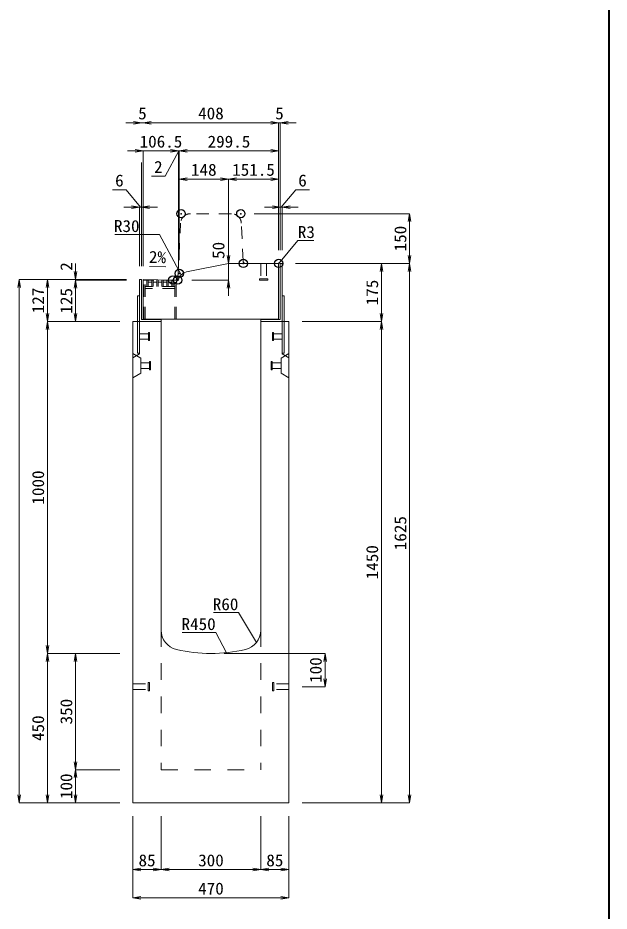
# Model space of a CAD drawing. Units: millimetres at full size. Extents: x -1809 to 57027, y -20349 to 17321.
# Drawn here: x 22818 to 24600, y -15422 to -12731 of the extents above; entities that cross this region are included whole.
import ezdxf
from ezdxf.enums import TextEntityAlignment as Align

# ---------------------------------------------------------------- set-up
doc = ezdxf.new("R2010")
doc.units = ezdxf.units.MM
doc.header["$LTSCALE"] = 50
doc.header["$PDMODE"] = 32
doc.header["$PDSIZE"] = 25
doc.linetypes.add('USER1', pattern=[2, 1, -1])
doc.linetypes.add('USER2', pattern=[1.35, 0.75, -0.6])
for name, color, linetype, lineweight in [('インサート', 3, 'USER2', 9), ('グレーチング', 7, 'USER2', 5), ('受枠', 3, 'Continuous', 5), ('図枠', 7, 'Continuous', 5), ('寸法線', 7, 'Continuous', 13), ('引出線', 4, 'Continuous', 13), ('本体', 2, 'Continuous', 13)]:
    doc.layers.add(name, color=color, linetype=linetype, lineweight=lineweight)
doc.layers.add('作業エリア', color=11, linetype='Continuous')
doc.styles.add('ＭＳ 明朝', font='')
doc.styles.get('ＭＳ 明朝').set_extended_font_data('MS Mincho')

# ---------------------------------------------------------------- blocks, each defined once
blk = doc.blocks.new('open_arrow')
at = {"color": 0, "linetype": 'Continuous', "lineweight": -2}
blk.add_lwpolyline([(7.5, 1.25), (0, 0), (7.5, -1.25)], dxfattribs=at)

msp = doc.modelspace()

# ---------------------------------------------------------------- linework, layer by layer
at = {"layer": 'インサート'}
for p, q in [((23550.5, -13471.05), (23550.5, -13517.05)), ((23550.5, -13471.05), (23567.5, -13471.05)), ((23567.5, -13471.05), (23567.5, -13517.05)), ((23546.5, -13521.05), (23546.5, -13517.05)), ((23546.5, -13517.05), (23571.5, -13517.05)), ((23546.5, -13521.05), (23571.5, -13521.05)), ((23571.5, -13517.05), (23571.5, -13521.05)), ((23185, -13682.55), (23212, -13682.55)), ((23185, -13682.55), (23185, -13699.55)), ((23215, -13678.55), (23212, -13678.55)), ((23212, -13678.55), (23212, -13703.55)), ((23215, -13703.55), (23215, -13678.55)), ((23585, -13678.55), (23588, -13678.55)), ((23585, -13703.55), (23585, -13678.55)), ((23588, -13678.55), (23588, -13703.55)), ((23615, -13682.55), (23588, -13682.55)), ((23615, -13682.55), (23615, -13699.55)), ((23185, -13699.55), (23212, -13699.55)), ((23212, -13703.55), (23215, -13703.55)), ((23588, -13703.55), (23585, -13703.55)), ((23615, -13699.55), (23588, -13699.55)), ((23188.2, -13770.55), (23215.2, -13770.55)), ((23188.2, -13770.55), (23188.2, -13787.55)), ((23218.2, -13766.55), (23215.2, -13766.55)), ((23215.2, -13766.55), (23215.2, -13791.55)), ((23218.2, -13791.55), (23218.2, -13766.55)), ((23581.8, -13766.55), (23584.8, -13766.55)), ((23581.8, -13791.55), (23581.8, -13766.55)), ((23584.8, -13766.55), (23584.8, -13791.55)), ((23611.8, -13770.55), (23584.8, -13770.55)), ((23611.8, -13770.55), (23611.8, -13787.55)), ((23188.2, -13787.55), (23215.2, -13787.55)), ((23215.2, -13791.55), (23218.2, -13791.55)), ((23584.8, -13791.55), (23581.8, -13791.55)), ((23611.8, -13787.55), (23584.8, -13787.55)), ((23165, -14737.55), (23211, -14737.55)), ((23165, -14754.55), (23165, -14737.55)), ((23211, -14758.55), (23211, -14733.55)), ((23211, -14733.55), (23215, -14733.55)), ((23215, -14758.55), (23215, -14733.55)), ((23585, -14733.55), (23589, -14733.55)), ((23585, -14733.55), (23585, -14758.55)), ((23589, -14733.55), (23589, -14758.55)), ((23635, -14737.55), (23589, -14737.55)), ((23635, -14737.55), (23635, -14754.55)), ((23165, -14754.55), (23211, -14754.55)), ((23215, -14758.55), (23211, -14758.55)), ((23589, -14758.55), (23585, -14758.55)), ((23635, -14754.55), (23589, -14754.55))]:
    msp.add_line(p, q, dxfattribs=at)
at = {"layer": 'グレーチング'}
for p, q in [((23197.5, -13639.05), (23197.5, -13521.05)), ((23295.5, -13521.05), (23197.5, -13521.05)), ((23202, -13639.05), (23202, -13521.05)), ((23206.5, -13540.05), (23206.5, -13521.05)), ((23211, -13540.05), (23211, -13521.05)), ((23221.6, -13527.05), (23211, -13527.05)), ((23221.6, -13540.05), (23221.6, -13521.05)), ((23226.1, -13540.05), (23226.1, -13521.05)), ((23236.7, -13527.05), (23226.1, -13527.05)), ((23236.7, -13540.05), (23236.7, -13521.05)), ((23241.2, -13540.05), (23241.2, -13521.05)), ((23251.8, -13527.05), (23241.2, -13527.05)), ((23251.8, -13540.05), (23251.8, -13521.05)), ((23256.3, -13540.05), (23256.3, -13521.05)), ((23266.9, -13527.05), (23256.3, -13527.05)), ((23266.9, -13540.05), (23266.9, -13521.05)), ((23271.4, -13540.05), (23271.4, -13521.05)), ((23282, -13527.05), (23271.4, -13527.05)), ((23282, -13540.05), (23282, -13521.05)), ((23286.5, -13540.05), (23286.5, -13521.05)), ((23291, -13639.05), (23291, -13521.05)), ((23295.5, -13639.05), (23295.5, -13521.05)), ((23291, -13540.05), (23202, -13540.05)), ((23291, -13546.05), (23202, -13546.05))]:
    msp.add_line(p, q, dxfattribs=at)
at = {"layer": '作業エリア'}
for p in [(23310, -13321.05), (23490, -13321.05), (23497.5, -13471.05), (23604, -13471.05), (23285, -13521.05), (23300, -13521.05), (23304.5, -13501.05)]:
    msp.add_point(p, dxfattribs=at)
at = {"layer": '受枠'}
for p, q in [((23609, -13471.05), (23609, -13640.05)), ((23615, -13471.05), (23609, -13471.05)), ((23615, -13471.05), (23615, -13741.05)), ((23185, -13519.05), (23185, -13741.05)), ((23185, -13519.05), (23191, -13519.05)), ((23191, -13519.05), (23191, -13640.05)), ((23179, -13569.05), (23179, -13741.05)), ((23179, -13569.05), (23185, -13569.05)), ((23621, -13569.05), (23615, -13569.05)), ((23621, -13569.05), (23621, -13741.05)), ((23191, -13640.05), (23250, -13640.05)), ((23250, -13640.05), (23250, -13646.05)), ((23550, -13640.05), (23550, -13646.05)), ((23609, -13640.05), (23550, -13640.05)), ((23185, -13646.05), (23250, -13646.05)), ((23615, -13646.05), (23550, -13646.05)), ((23179, -13741.05), (23185, -13741.05)), ((23621, -13741.05), (23615, -13741.05))]:
    msp.add_line(p, q, dxfattribs=at)
at = {"layer": '図枠', "lineweight": 40}
msp.add_line((24600, -18146.05), (24600, -1526.05), dxfattribs=at)
at = {"layer": '寸法線'}
for p, q in [((23244, -13046.93), (23143, -13046.93)), ((23604, -13046.93), (23196, -13046.93)), ((23556, -13046.93), (23657, -13046.93)), ((23604, -13431.03), (23604, -13046.93)), ((23604, -13431.03), (23604, -13046.93)), ((23609, -13431.03), (23609, -13046.93)), ((23302.57, -13131.93), (23148, -13131.93)), ((23196, -13479.25), (23196, -13131.93)), ((23352.5, -13131.93), (23254.57, -13131.93)), ((23303.53, -13131.93), (23261.69, -13208.3)), ((23302.57, -13481.03), (23302.57, -13131.93)), ((23604, -13131.93), (23304.5, -13131.93)), ((23304.5, -13461.03), (23304.5, -13131.93)), ((23604, -13431.03), (23604, -13131.93)), ((23191, -13479.03), (23191, -13166.91)), ((23196, -13479.25), (23196, -13176.93)), ((23196, -13479.25), (23196, -13176.93)), ((23302.57, -13481.03), (23302.57, -13178.69)), ((23304.5, -13461.03), (23304.5, -13176.93)), ((23261.69, -13208.3), (23221.28, -13208.3)), ((23304.5, -13216.93), (23452.5, -13216.93)), ((23304.5, -13461.03), (23304.5, -13216.93)), ((23452.5, -13431.03), (23452.5, -13216.93)), ((23452.5, -13216.93), (23604, -13216.93)), ((23452.5, -13431.03), (23452.5, -13216.93)), ((23604, -13431.03), (23604, -13216.93)), ((23144.67, -13249.13), (23103.44, -13249.13)), ((23188, -13301.93), (23144.67, -13249.13)), ((23612, -13301.93), (23655.33, -13249.13)), ((23655.33, -13249.13), (23696.56, -13249.13)), ((23239, -13301.93), (23137, -13301.93)), ((23185, -13479.03), (23185, -13301.93)), ((23191, -13479.03), (23191, -13301.93)), ((23561, -13301.93), (23663, -13301.93)), ((23609, -13431.03), (23609, -13301.93)), ((23615, -13431.03), (23615, -13301.93)), ((23530.02, -13321.05), (23998.78, -13321.05)), ((23998.78, -13321.05), (23998.78, -13471.05)), ((23452.5, -13423.05), (23452.5, -13569.05)), ((22992.06, -13471.05), (22992.06, -13569.05)), ((23655.02, -13471.05), (23913.78, -13471.05)), ((23655.02, -13471.05), (23998.78, -13471.05)), ((23655.02, -13471.05), (23998.78, -13471.05)), ((23913.78, -13471.05), (23913.78, -13646.05)), ((23998.78, -13471.05), (23998.78, -15096.05)), ((22822.06, -15096.05), (22822.06, -13519.05)), ((23144.98, -13519.05), (22822.06, -13519.05)), ((22907.06, -13519.05), (22907.06, -13646.05)), ((23144.98, -13519.05), (22907.06, -13519.05)), ((23144.98, -13519.05), (22992.06, -13519.05)), ((23144.98, -13521.05), (22992.06, -13521.05)), ((22992.06, -13521.05), (22992.06, -13646.05)), ((23144.98, -13521.05), (22992.06, -13521.05)), ((23342.59, -13521.05), (23452.5, -13521.05)), ((23124.98, -13646.05), (22907.06, -13646.05)), ((22907.06, -13646.05), (22907.06, -14646.05)), ((23124.98, -13646.05), (22907.06, -13646.05)), ((23124.98, -13646.05), (22992.06, -13646.05)), ((23675.02, -13646.05), (23913.78, -13646.05)), ((23675.02, -13646.05), (23913.78, -13646.05)), ((23913.78, -13646.05), (23913.78, -15096.05)), ((23124.98, -14646.05), (22907.06, -14646.05)), ((22907.06, -15096.05), (22907.06, -14646.05)), ((23124.98, -14646.05), (22907.06, -14646.05)), ((22992.06, -14646.05), (22992.06, -14996.05)), ((23124.98, -14646.05), (22992.06, -14646.05)), ((23440.02, -14646.05), (23743.78, -14646.05)), ((23743.78, -14646.05), (23743.78, -14746.05)), ((23675.02, -14746.05), (23743.78, -14746.05)), ((23124.98, -14996.05), (22992.06, -14996.05)), ((22992.06, -14996.05), (22992.06, -15096.05)), ((23124.98, -14996.05), (22992.06, -14996.05)), ((23124.98, -15096.05), (22822.06, -15096.05)), ((23124.98, -15096.05), (22907.06, -15096.05)), ((23124.98, -15096.05), (22992.06, -15096.05)), ((23675.02, -15096.05), (23913.78, -15096.05)), ((23675.02, -15096.05), (23998.78, -15096.05)), ((23165, -15136.07), (23165, -15297.21)), ((23165, -15136.07), (23165, -15382.21)), ((23250, -15136.07), (23250, -15297.21)), ((23250, -15136.07), (23250, -15297.21)), ((23550, -15136.07), (23550, -15297.21)), ((23550, -15136.07), (23550, -15297.21)), ((23635, -15136.07), (23635, -15297.21)), ((23635, -15136.07), (23635, -15382.21)), ((23165, -15297.21), (23250, -15297.21)), ((23250, -15297.21), (23550, -15297.21)), ((23550, -15297.21), (23635, -15297.21)), ((23165, -15382.21), (23635, -15382.21))]:
    msp.add_line(p, q, dxfattribs=at)
at = {"layer": '引出線'}
for points in [[(23310.6, -13505.19), (23244.87, -13383.51), (23184.87, -13383.51), (23110.2, -13383.51)], [(23603.12, -13471.93), (23661.85, -13401.57), (23709.57, -13401.57)], [(23264, -13481.04), (23215.26, -13480.06), (23264, -13481.04)], [(23537.07, -14612.74), (23482.66, -14522.84), (23407.98, -14522.84)], [(23446.44, -14643.65), (23414.22, -14582.51), (23313.21, -14582.51)]]:
    msp.add_lwpolyline(points, dxfattribs=at)
at = {"layer": '本体', "linetype": 'USER2', "lineweight": 9}
for p, q in [((23461.46, -13321.05), (23338.54, -13321.05)), ((23300.33, -13514.4), (23308.57, -13349.56)), ((23497.17, -13464.4), (23491.43, -13349.56)), ((23185, -13743.05), (23185, -13646.05)), ((23615, -13743.05), (23615, -13646.05)), ((23165, -13755.55), (23185, -13743.05)), ((23635, -13755.55), (23615, -13743.05))]:
    msp.add_line(p, q, dxfattribs=at)
at = {"layer": '本体'}
for p, q in [((23452.5, -13471.05), (23326.19, -13496.66)), ((23601, -13471.05), (23452.5, -13471.05)), ((23604, -13474.05), (23604, -13639.05)), ((23196, -13639.05), (23196, -13519.27)), ((23196, -13519.27), (23285, -13521.05)), ((23285, -13521.05), (23302.57, -13521.05)), ((23604, -13639.05), (23196, -13639.05)), ((23165, -13646.05), (23165, -15096.05)), ((23165, -13646.05), (23250, -13646.05)), ((23250, -13646.05), (23250, -14575.53)), ((23550, -13646.05), (23550, -14575.53)), ((23550, -13646.05), (23635, -13646.05)), ((23635, -13646.05), (23635, -15096.05)), ((23165, -15096.05), (23635, -15096.05))]:
    msp.add_line(p, q, dxfattribs=at)
at = {"layer": '本体', "lineweight": 9}
for p, q in [((23165, -13742.05), (23188.2, -13756.55)), ((23634.58, -13742.31), (23611.8, -13756.55)), ((23188.2, -13756.55), (23188.2, -13801.55)), ((23611.8, -13756.55), (23611.8, -13801.55)), ((23188.2, -13801.55), (23165, -13816.05)), ((23611.8, -13801.55), (23635, -13816.05))]:
    msp.add_line(p, q, dxfattribs=at)
at = {"layer": '本体', "linetype": 'USER1', "lineweight": 15}
for p, q in [((23250, -14575.53), (23250, -14996.05)), ((23550, -14575.53), (23550, -14996.05)), ((23250, -14996.05), (23550, -14996.05))]:
    msp.add_line(p, q, dxfattribs=at)
at = {"layer": '本体', "linetype": 'USER2', "lineweight": 9}
for centre, radius, start, end in [((23338.54, -13351.05), 30, 90, 177.13759), ((23461.46, -13351.05), 30, 2.86241, 90), ((23504.16, -13464.05), 7, 182.86241, 270), ((23293.34, -13514.05), 7, 270, 357.13759)]:
    msp.add_arc(centre, radius, start, end, dxfattribs=at)
at = {"layer": '本体'}
for centre, radius, start, end in [((23601, -13474.05), 3, 0, 90), ((23332.15, -13526.06), 30, 101.45875, 170.39512), ((23310, -14575.53), 60, 180, 256.65764), ((23490, -14575.53), 60, 283.34236, 0), ((23400, -14196.05), 450, 256.65764, 283.34236)]:
    msp.add_arc(centre, radius, start, end, dxfattribs=at)

# ---------------------------------------------------------------- block references
at = {"layer": '寸法線', "xscale": 3.2, "yscale": 3.2}
for p, rotation in [((23191, -13046.93), 180), ((23604, -13046.93), 180), ((23604, -13046.93), 180), ((23196, -13131.93), 180), ((23302.57, -13131.93), 180), ((23302.57, -13131.93), 180), ((23604, -13131.93), 180), ((23452.5, -13216.93), 180), ((23604, -13216.93), 180), ((23185, -13301.93), 180), ((23609, -13301.93), 180), ((23998.78, -13321.05), 270), ((23452.5, -13471.05), 90), ((23998.78, -13471.05), 90), ((23913.78, -13471.05), 270), ((23998.78, -13471.05), 270), ((22992.06, -13519.05), 90), ((22822.06, -13519.05), 270), ((22907.06, -13519.05), 270), ((22992.06, -13521.05), 270), ((22992.06, -13521.05), 270), ((23452.5, -13521.05), 270), ((22907.06, -13646.05), 90), ((22992.06, -13646.05), 90), ((23913.78, -13646.05), 90), ((22907.06, -13646.05), 270), ((23913.78, -13646.05), 270), ((22907.06, -14646.05), 90), ((22907.06, -14646.05), 270), ((22992.06, -14646.05), 270), ((23743.78, -14646.05), 270), ((23743.78, -14746.05), 90), ((22992.06, -14996.05), 90), ((22992.06, -14996.05), 270), ((22822.06, -15096.05), 90), ((22907.06, -15096.05), 90), ((22992.06, -15096.05), 90), ((23913.78, -15096.05), 90), ((23998.78, -15096.05), 90), ((23250, -15297.21), 180), ((23550, -15297.21), 180), ((23635, -15297.21), 180), ((23635, -15382.21), 180)]:
    msp.add_blockref('open_arrow', p, dxfattribs=dict(at, rotation=rotation))
for p in [(23196, -13046.93), (23196, -13046.93), (23609, -13046.93), (23304.5, -13131.93), (23304.5, -13131.93), (23304.5, -13216.93), (23452.5, -13216.93), (23191, -13301.93), (23615, -13301.93), (23165, -15297.21), (23250, -15297.21), (23550, -15297.21), (23165, -15382.21)]:
    msp.add_blockref('open_arrow', p, dxfattribs=at)
at = {"layer": '引出線', "xscale": 0.0533, "yscale": 0.0533}
for p, rotation in [((23264, -13481.04), 178.9), ((23603.12, -13471.93), 50.2), ((23310.6, -13505.19), 118.4), ((23537.07, -14612.74), 121.2), ((23446.44, -14643.65), 117.8)]:
    msp.add_blockref('open_arrow', p, dxfattribs=dict(at, rotation=rotation))

# ---------------------------------------------------------------- texts
at = {"layer": '寸法線', "style": 'ＭＳ 明朝', "width": 1.05}
for s, p in [('5', (23193.5, -13018.91)), ('408', (23400, -13018.91)), ('5', (23606.5, -13018.91)), ('106.5', (23249.28, -13103.91)), ('299.5', (23454.25, -13103.91)), ('2', (23241.48, -13180.28)), ('148', (23378.5, -13188.91)), ('151.5', (23528.25, -13188.91)), ('6', (23124.05, -13221.11)), ('6', (23675.95, -13221.11)), ('85', (23207.5, -15269.19)), ('300', (23400, -15269.19)), ('85', (23592.5, -15269.19)), ('470', (23400, -15354.19))]:
    msp.add_text(s, height=36.03, dxfattribs=at).set_placement(p, align=Align.MIDDLE_CENTER)
for s, p in [('150', (23970.76, -13396.05)), ('50', (23422.5, -13431.79)), ('2', (22964.06, -13480.2)), ('175', (23885.76, -13558.55)), ('127', (22879.04, -13582.55)), ('125', (22964.04, -13583.55)), ('1000', (22879.04, -14146.05)), ('1625', (23970.76, -14283.55)), ('1450', (23885.76, -14371.05)), ('100', (23715.76, -14696.05)), ('350', (22964.04, -14821.05)), ('450', (22879.04, -14871.05)), ('100', (22964.04, -15046.05))]:
    msp.add_text(s, height=36.03, rotation=90, dxfattribs=at).set_placement(p, align=Align.MIDDLE_CENTER)
at = {"layer": '引出線', "style": 'ＭＳ 明朝', "width": 1.05}
for s, p in [('R30', (23184.87, -13340.31)), ('R60', (23482.66, -14479.64)), ('R450', (23414.22, -14539.31))]:
    msp.add_text(s, height=36.03, dxfattribs=at).set_placement(p, align=Align.TOP_RIGHT)
msp.add_text('R3', height=36.03, dxfattribs=at).set_placement((23661.85, -13358.37), align=Align.TOP_LEFT)
msp.add_text('2%', height=36.03, rotation=358.854, dxfattribs=at).set_placement((23264.94, -13434.14), align=Align.TOP_RIGHT)

doc.saveas('drawing.dxf')
